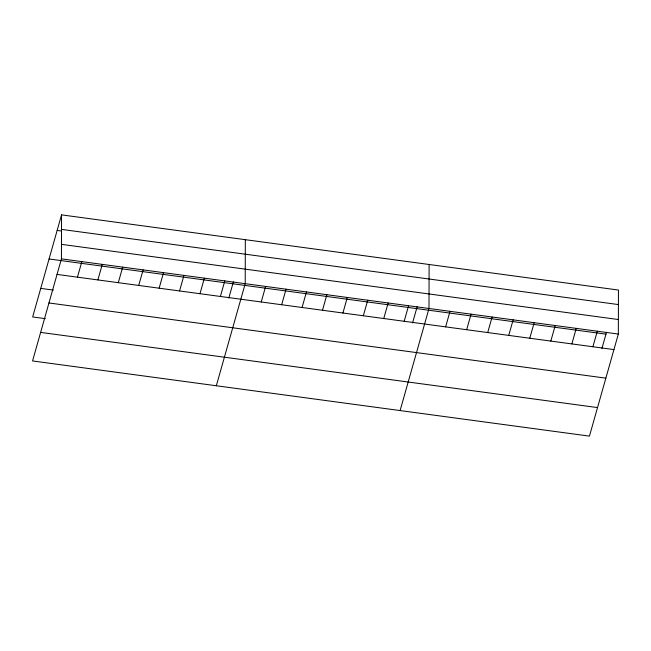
<?xml version="1.0" encoding="UTF-8"?>
<svg xmlns="http://www.w3.org/2000/svg" width="651" height="651" viewBox="0 0 651 651"><rect width="100%" height="100%" fill="white"/><g stroke="black" fill="none" stroke-linecap="round" stroke-linejoin="round"><path stroke-width="0.98" d="M61.438 258.862L61.552 214.871L618.45 290.053L618.336 334.053L589.448 436.129L32.55 360.947L61.438 258.862L618.336 334.053M245.329 239.682L245.215 283.673L216.327 385.758M429.107 264.493L428.993 308.484L400.105 410.569M61.552 214.871L32.664 316.947L45.31 318.656M77.453 277.171L81.855 261.621M97.878 279.93L102.272 264.379M118.295 282.68L122.697 267.138M138.712 285.439L143.114 269.888M159.137 288.198L163.531 272.647M179.554 290.956L183.956 275.406M199.971 293.715L204.373 278.164M220.396 296.465L224.79 280.923M228.81 298.052L233.383 281.883M261.23 301.983L265.632 286.432M281.655 304.741L286.049 289.19M302.072 307.492L306.475 291.949M322.489 310.25L326.892 294.7M342.914 313.009L347.308 297.458M363.331 315.768L367.734 300.217M383.748 318.518L388.151 302.975M404.173 321.277L408.568 305.734M412.588 322.863L417.161 306.694M445.626 326.875L450.028 311.324M466.669 329.715L471.064 314.164M487.705 332.555L492.107 317.004M508.74 335.395L513.143 319.844M529.784 338.235L534.178 322.684M550.819 341.075L555.222 325.533M571.855 343.915L576.257 328.373M592.898 346.755L597.301 331.213M601.931 348.423L606.512 332.254M61.511 229.388L618.409 304.57M57.15 230.421L61.039 230.942M61.471 244.345L618.377 319.527M49.069 258.976L605.967 334.158M57.036 274.413L613.934 349.595M40.744 288.393L53.382 290.102M48.955 302.967L605.853 378.15M40.631 332.392L597.528 407.575"/></g></svg>
